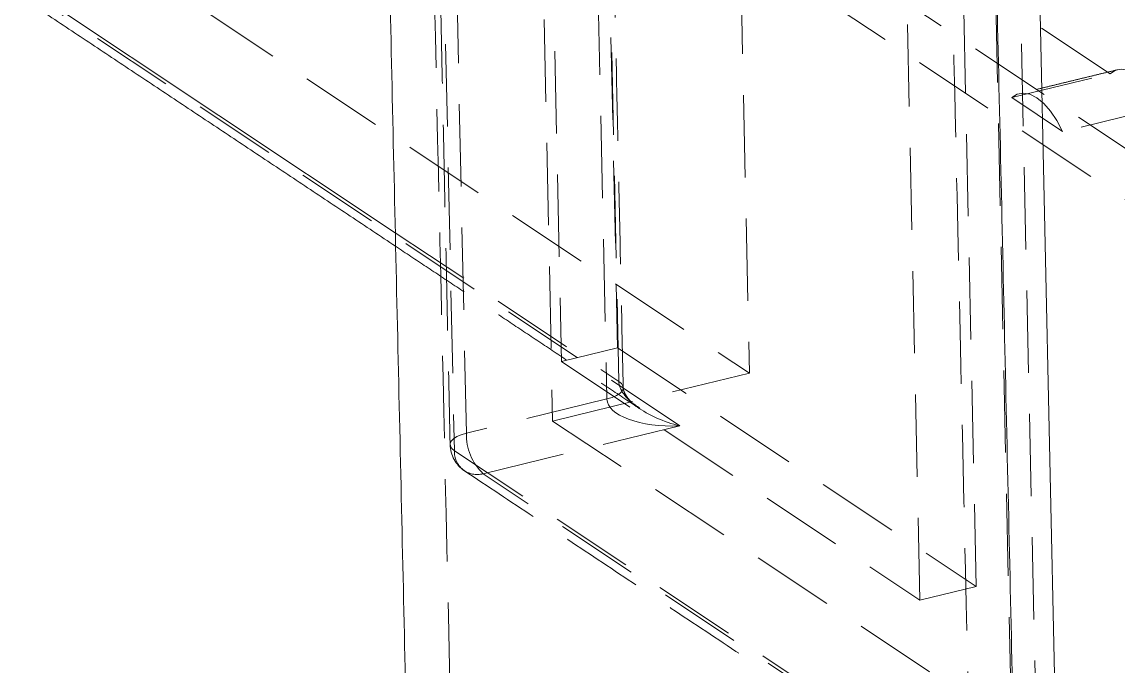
# Model space of a CAD drawing. Header units: millimetres. Extents: x 11 to 421, y 5 to 275.
# Drawn here: x 232.05 to 248.95, y 189.05 to 199 of the extents above; entities that cross this region are included whole.
import ezdxf

# ---------------------------------------------------------------- set-up
doc = ezdxf.new("R2010")
doc.units = ezdxf.units.MM
doc.linetypes.add('HIDDEN', pattern=[1.905, 1.27, -0.635])

msp = doc.modelspace()

# ---------------------------------------------------------------- linework, layer by layer
at = {"color": 7, "linetype": 'HIDDEN', "lineweight": 0}
for p, q in [((240.689, 210.88), (241.07, 193.177)), ((238.337, 210.081), (238.717, 192.378)), ((242.93, 209.296), (243.268, 193.576)), ((239.895, 208.557), (240.233, 192.837)), ((241.254, 193.448), (240.963, 207.012)), ((240.969, 206.375), (241.235, 193.966)), ((240.102, 206.164), (240.368, 193.755)), ((247.342, 186.636), (246.962, 204.339)), ((247.697, 187.868), (247.36, 203.588)), ((246.765, 190.284), (246.499, 202.693)), ((245.898, 190.073), (245.632, 202.482)), ((248.831, 198.199), (243.329, 201.863)), ((238.902, 192.649), (238.709, 201.621)), ((263.671, 187.324), (243.006, 201.081)), ((262.804, 187.113), (242.139, 200.87)), ((233.272, 200.231), (243.268, 193.576)), ((242.196, 192.763), (232.489, 199.224)), ((247.314, 197.83), (248.831, 198.199)), ((247.314, 197.83), (248.1, 197.307)), ((249.618, 197.676), (248.1, 197.307)), ((237.806, 195.744), (241.254, 193.448)), ((240.368, 193.755), (241.235, 193.966)), ((241.235, 193.966), (246.765, 190.284)), ((240.368, 193.755), (245.898, 190.073)), ((240.233, 192.837), (243.268, 193.576)), ((241.07, 193.177), (238.902, 192.649)), ((239.161, 192.024), (242.196, 192.763)), ((240.233, 192.837), (247.697, 187.868)), ((238.717, 192.378), (247.342, 186.636)), ((247.786, 186.282), (239.161, 192.024)), ((245.898, 190.073), (246.765, 190.284))]:
    msp.add_line(p, q, dxfattribs=at)
at = {"color": 7, "linetype": 'Continuous', "lineweight": 15}
for p, q in [((247.645, 204.278), (248.025, 186.576)), ((232.046, 199.578), (237.806, 195.744))]:
    msp.add_line(p, q, dxfattribs=at)
at = {"color": 7, "linetype": 'HIDDEN', "lineweight": 0, "flags": 128}
for points in [[(249.618, 197.676), (249.528, 197.845), (249.429, 197.991), (249.325, 198.109), (249.219, 198.196), (249.114, 198.25), (249.012, 198.269), (248.917, 198.252), (248.831, 198.199)], [(248.1, 197.307), (248.01, 197.476), (247.912, 197.621), (247.808, 197.74), (247.701, 197.827), (247.596, 197.881), (247.494, 197.899), (247.399, 197.882), (247.314, 197.83)], [(241.07, 193.177), (241.15, 193.201), (241.217, 193.23), (241.269, 193.264), (241.303, 193.3), (241.32, 193.338), (241.317, 193.377), (241.295, 193.414), (241.254, 193.448)], [(238.902, 192.649), (238.822, 192.626), (238.755, 192.596), (238.703, 192.563), (238.668, 192.526), (238.652, 192.488), (238.655, 192.45), (238.677, 192.412), (238.717, 192.378)]]:
    msp.add_lwpolyline(points, dxfattribs=at)
at = {"color": 7, "linetype": 'HIDDEN', "lineweight": 0}
for centre, radius, start, end in [((239.741, 192.63), 0.839, 178.6948, 226.2463), ((239.151, 192.484), 0.5, 181.2306, 236.3473), ((239.068, 192.362), 0.351, 177.4407, 285.317)]:
    msp.add_arc(centre, radius, start, end, dxfattribs=at)
for major_axis, ratio, start_param, end_param in [((0.922, -0.294), 0.455194, 3.296374, 4.867171), ((1.116, 0.05), 0.411671, 3.132074, 4.70287)]:
    msp.add_ellipse((242.186, 193.222), major_axis=major_axis, ratio=ratio, start_param=start_param, end_param=end_param, dxfattribs=at)
for points in [[(238.299, 208.838), (238.651, 192.473)], [(241.321, 193.353), (241.021, 207.307)], [(247.735, 140.085), (246.222, 207.355)], [(238.234, 207.175), (239.747, 139.905)], [(248.948, 198.261), (247.431, 197.892)], [(237.811, 195.534), (241.582, 193.024)], [(238.874, 192.067), (247.379, 186.405)]]:
    msp.add_open_spline(points, degree=1, dxfattribs=at)
at = {"color": 7, "linetype": 'Continuous', "lineweight": 15}
for points in [[(247.96, 160.538), (246.898, 207.782)], [(237.577, 205.935), (238.591, 160.825)], [(232.202, 199.268), (237.811, 195.534)]]:
    msp.add_open_spline(points, degree=1, dxfattribs=at)
at = {"color": 7, "linetype": 'HIDDEN', "lineweight": 0}
msp.add_open_spline([(241.574, 193.037), (241.528, 193.068), (241.445, 193.124), (241.366, 193.224), (241.328, 193.301), (241.321, 193.337), (241.321, 193.351), (241.321, 193.353)], degree=3, knots=[0, 0, 0, 0, 0.348962, 0.620647, 0.796529, 0.966168, 1, 1, 1, 1], dxfattribs=at)

doc.saveas('drawing.dxf')
